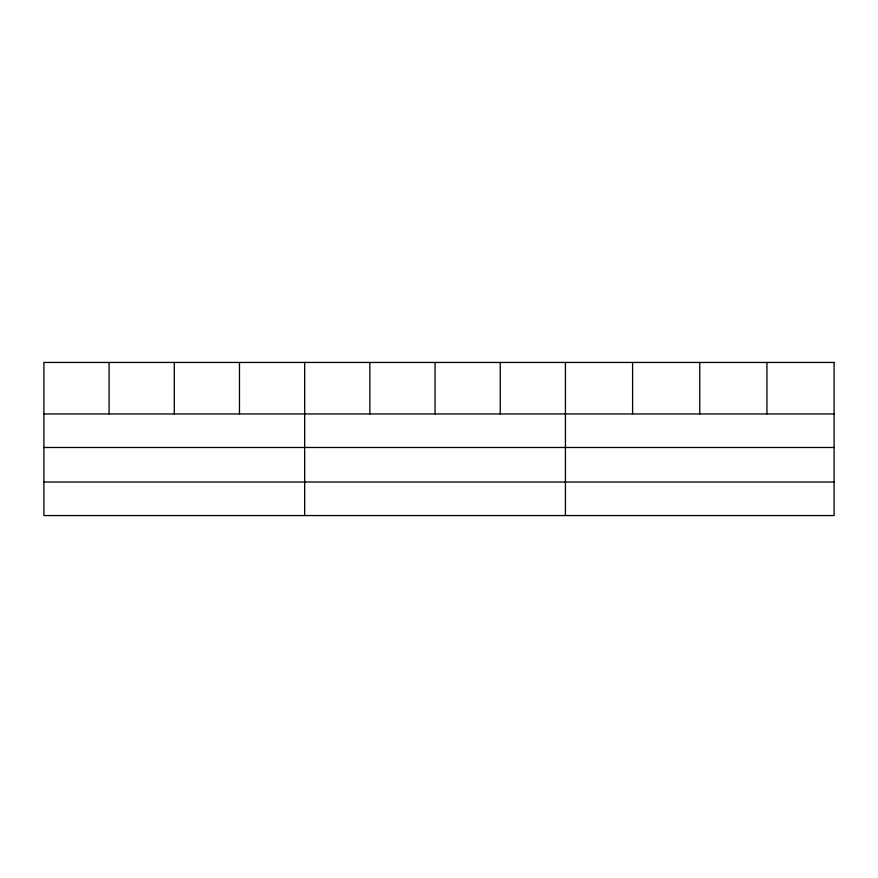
<?xml version="1.0" encoding="UTF-8"?>
<svg xmlns="http://www.w3.org/2000/svg" width="878" height="878" viewBox="0 0 878 878"><rect width="100%" height="100%" fill="white"/><g stroke="black" fill="none" stroke-linecap="round" stroke-linejoin="round"><path stroke-width="1.32" d="M43.9 413.944L834.1 413.944M43.9 447.473L834.1 447.473M43.9 482.022L834.1 482.022M766.933 362.449L766.933 413.944M699.766 362.449L699.766 413.944M632.599 362.449L632.599 413.944M565.432 362.449L565.432 515.551M500.24 362.449L500.24 413.944M435.049 362.449L435.049 413.944M369.857 362.449L369.857 413.944M304.666 362.449L304.666 515.551M239.474 362.449L239.474 413.944M174.283 362.449L174.283 413.944M109.091 362.449L109.091 413.944M834.1 362.449L43.9 362.449L43.9 515.551L834.1 515.551L834.1 362.449"/></g></svg>
